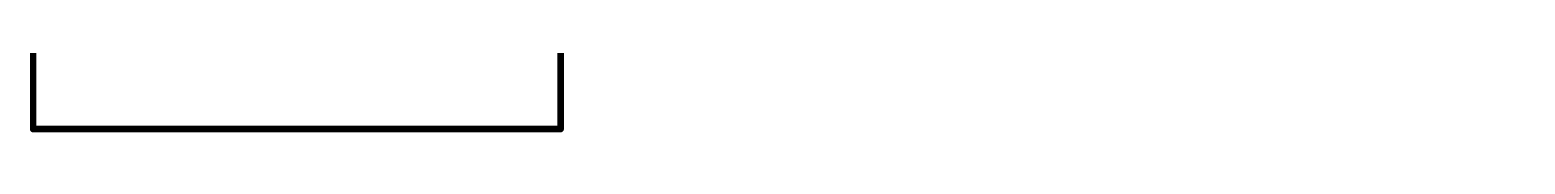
# Model space of a CAD drawing. Header units: millimetres. Extents: x 194 to 375, y 175 to 317.
# Drawn here: x 198.45 to 221.13, y 206.45 to 207.52 of the extents above; entities that cross this region are included whole.
import ezdxf

# ---------------------------------------------------------------- set-up
doc = ezdxf.new("R2010")
doc.units = ezdxf.units.MM
doc.layers.add('Mechanical20', color=56, linetype='Continuous')

msp = doc.modelspace()

# ---------------------------------------------------------------- linework, layer by layer
at = {"layer": 'Mechanical20', "const_width": 0.1}
for points in [[(198.5, 206.5), (198.5, 305.5)], [(206.5, 243.25), (206.5, 206.5)], [(198.5, 206.5), (206.5, 206.5)]]:
    msp.add_lwpolyline(points, dxfattribs=at)
msp.add_lwpolyline([(234.1, 206.5, -0.196819), (206.5, 234.1)], format="xyb", dxfattribs=at)
at = {"layer": 'Mechanical20', "const_width": 0.05}
for points in [[(198.475, 206.5, 1), (198.525, 206.5, 1)], [(198.475, 206.5, 1), (198.525, 206.5, 1)], [(206.475, 206.5, 1), (206.525, 206.5, 1)], [(206.475, 206.5, 1), (206.525, 206.5, 1)]]:
    msp.add_lwpolyline(points, format="xyb", close=True, dxfattribs=at)

doc.saveas('drawing.dxf')
